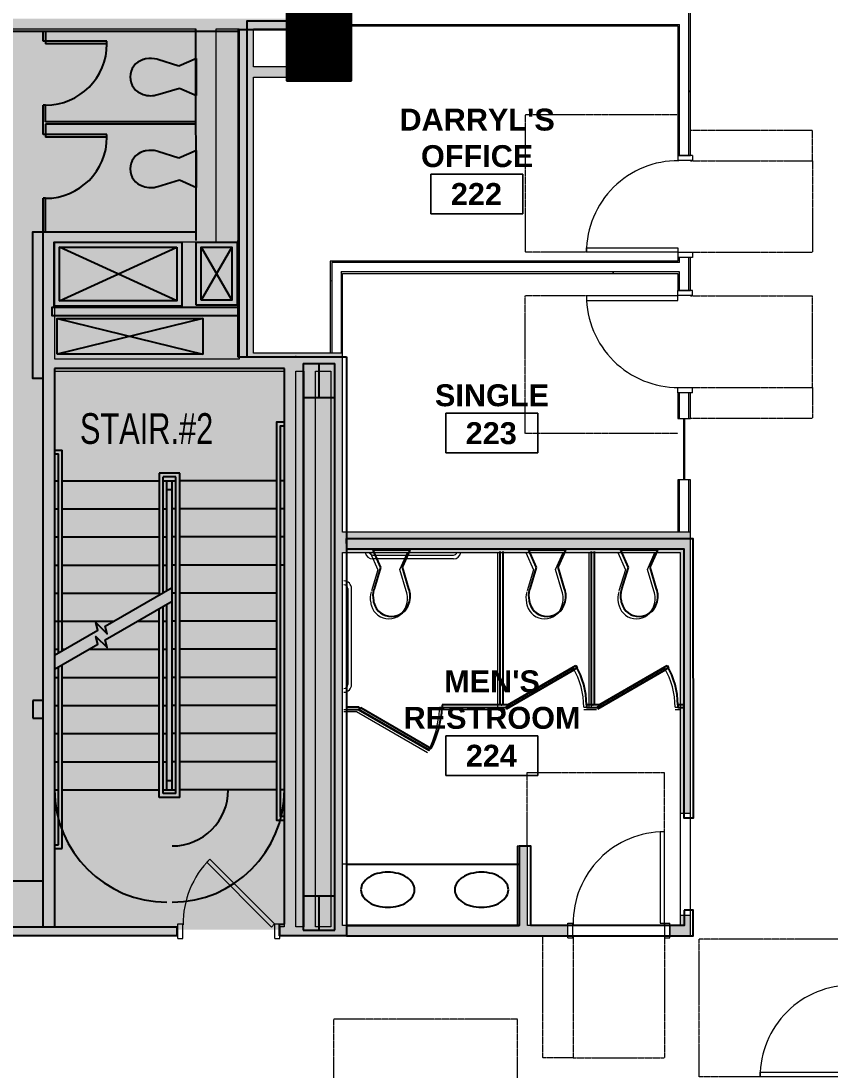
# Model space of a CAD drawing. Header units: inches. Extents: x 25329 to 28023, y 11893 to 13703.
# Drawn here: x 27185.3 to 27502, y 12588.8 to 12999.2 of the extents above; entities that cross this region are included whole.
import ezdxf
from ezdxf.enums import TextEntityAlignment as Align

# ---------------------------------------------------------------- set-up
doc = ezdxf.new("R2010")
doc.units = ezdxf.units.IN
doc.header["$MEASUREMENT"] = 0
doc.linetypes.add('Dash', pattern=[0.25, 0.125, -0.125])
for name, color, linetype, lineweight in [('A-AREA-IDEN', 2, 'Continuous', 9), ('A-DETL', 90, 'Continuous', 13), ('A-DETL-GENF', 92, 'Continuous', 9), ('A-DOOR', 31, 'Continuous', 13), ('A-DOOR-FRAM', 31, 'Continuous', 20), ('A-GENM', 13, 'Continuous', 13), ('A-GLAZ', 151, 'Continuous', 13), ('A-WALL', 113, 'Continuous', 13), ('A-WALL-PATT', 111, 'Continuous', 13), ('I-WALL', 2, 'Continuous', 13), ('Plaza America_Tower 1_2nd Floor -REVIT_dwg', 8, 'Continuous', 9)]:
    doc.layers.add(name, color=color, linetype=linetype, lineweight=lineweight)
for name, color, linetype in [('L1$0$A-Plmb', 3, 'Continuous'), ('L1$0$Plaza America BA02$0$17', 2, 'Continuous'), ('L1$0$Plaza America BA02$0$51', 7, 'Continuous'), ('L1$0$Plaza America BA02$0$9', 252, 'Continuous'), ('L1$0$SCOPE', 7, 'Continuous')]:
    doc.layers.add(name, color=color, linetype=linetype)
doc.styles.add('L1$0$Plaza America BA02$0$STANDARD', font='txt')
doc.styles.add('Swis721 Lt BT_B', font='', dxfattribs={"height": 8.583975})
doc.styles.get('Swis721 Lt BT_B').set_extended_font_data('Swis721 Lt BT', bold=True)
pattern_1 = [(0, (0, 0), (30.72, 7.68), [1.267, -21.773, 1.267, -21.773, -122.88]), (0, (0, 0), (30.72, 7.68), [-46.08, 1.267, -44.813, 1.267, -21.773, -53.76]), (0, (0, 0), (30.72, 7.68), [-115.2, 1.267, -14.093, 1.267, -37.133]), (120, (11.52, 3.84), (-22.0110751, 22.7643004), [1.267, -21.773, 1.267, -21.773, -122.88]), (120, (11.52, 3.84), (-22.0110751, 22.7643004), [-46.08, 1.267, -44.813, 1.267, -21.773, -53.76]), (120, (11.52, 3.84), (-22.0110751, 22.7643004), [-115.2, 1.267, -14.093, 1.267, -37.133]), (240, (15.36, 19.2), (-8.7089249, -30.4443004), [1.267, -21.773, 1.267, -21.773, -122.88]), (240, (15.36, 19.2), (-8.7089249, -30.4443004), [-46.08, 1.267, -44.813, 1.267, -21.773, -53.76]), (240, (15.36, 19.2), (-8.7089249, -30.4443004), [-115.2, 1.267, -14.093, 1.267, -37.133])]

# ---------------------------------------------------------------- blocks, each defined once
blk = doc.blocks.new('L1$0$Plaza America BA02$0$TOILET')
at = {"color": 0, "linetype": 'ByBlock'}
for p, q in [((-82, 180.3), (-51.9, 79.7)), ((51.1, 81.6), (82, 180.3)), ((-51.9, 79.7), (-87.4, 0)), ((87.4, 0), (51.1, 81.6)), ((-87.4, 0), (87.4, 0))]:
    blk.add_line(p, q, dxfattribs=at)
for centre, radius, start, end in [((0, 226.2), 85, 89.9996, 163.8468), ((0, 226.2), 85, 16.1534, 90.0008), ((13.8, 214.7), 101.7, 159.7734, 199.7541), ((24.3, 228.7), 61.2, 6.4687, 20.2311), ((-19.6, 213.6), 106.9, 344.3425, 11.8925), ((37.7, 197.1), 47.3, 339.2232, 344.8192)]:
    blk.add_arc(centre, radius, start, end, dxfattribs=at)
blk = doc.blocks.new('L1$0$Plaza America BA02$0$W12X14')
at = {"color": 0, "linetype": 'ByBlock'}
for p, q in [((-74.25, 80.249625), (74.25, 80.249625)), ((0, 80.249625), (0, -80.249625)), ((-74.25, -80.249625), (74.25, -80.249625))]:
    blk.add_line(p, q, dxfattribs=at)
blk = doc.blocks.new('L1')
at = {"layer": 'L1$0$SCOPE', "linetype": 'Continuous'}
h = blk.add_hatch(dxfattribs=at)
h.set_pattern_fill('ANSI31', color=256, scale=5, style=0)
h.set_pattern_definition([(45, (11890.4797, 4829.3084), (-0.441941738, 0.441941738), [])])
h.paths.add_polyline_path([(27289.35, 13004.08), (27314.47, 13004.08), (27314.47, 12975.77), (27289.35, 12975.77)])
at = {"layer": 'L1$0$A-Plmb'}
for p, q in [((27193.92, 12991.26), (27193.92, 12995.26)), ((27194.92, 12995.26), (27194.92, 12990.26)), ((27218.91, 12991.26), (27193.92, 12991.26)), ((27218.91, 12990.26), (27194.92, 12990.26)), ((27218.91, 12990.26), (27218.91, 12991.26)), ((27193.92, 12954.79), (27193.92, 12966.28)), ((27194.92, 12966.28), (27193.92, 12966.28)), ((27194.92, 12959.79), (27194.92, 12966.28)), ((27253.91, 12959.79), (27194.92, 12959.79)), ((27194.92, 12958.79), (27194.92, 12953.79)), ((27253.91, 12958.79), (27194.92, 12958.79)), ((27218.91, 12954.79), (27193.92, 12954.79)), ((27218.91, 12953.79), (27194.92, 12953.79)), ((27218.91, 12953.79), (27218.91, 12954.79)), ((27194.92, 12929.81), (27193.92, 12929.81)), ((27193.92, 12916.76), (27193.92, 12929.81)), ((27194.92, 12916.76), (27194.92, 12929.81)), ((27093.42, 12662.84), (27193.92, 12662.84))]:
    blk.add_line(p, q, dxfattribs=at)
for centre in [(27194.92, 12990.26), (27194.92, 12953.79)]:
    blk.add_ellipse(centre, major_axis=(24, 0), ratio=0.99924, start_param=4.712389, end_param=6.283185, dxfattribs=at)
at = {"layer": 'L1$0$Plaza America BA02$0$17'}
for p, q in [((27246.29, 12889.67), (27200.3, 12910.65)), ((27200.3, 12889.67), (27246.29, 12910.65)), ((27255.86, 12910.65), (27267.86, 12889.94)), ((27267.86, 12910.65), (27255.86, 12889.94)), ((27256.41, 12882.79), (27199.42, 12868.8)), ((27199.42, 12882.79), (27256.41, 12868.8)), ((27198.42, 12831.33), (27201.42, 12831.33)), ((27198.42, 12829.83), (27199.92, 12829.83)), ((27199.92, 12751.95), (27199.92, 12829.83)), ((27201.42, 12752.82), (27201.42, 12831.33)), ((27239.41, 12822.34), (27239.41, 12774.74)), ((27247.41, 12822.34), (27239.41, 12822.34)), ((27245.91, 12820.84), (27240.91, 12820.84)), ((27240.91, 12775.6), (27240.91, 12820.84)), ((27245.91, 12696.94), (27245.91, 12820.84)), ((27247.41, 12695.44), (27247.41, 12822.34)), ((27198.42, 12819.34), (27199.92, 12819.34)), ((27201.42, 12819.34), (27239.41, 12819.34)), ((27240.91, 12819.34), (27245.91, 12819.34)), ((27242.41, 12776.47), (27242.41, 12819.34)), ((27244.41, 12815.84), (27242.41, 12815.84)), ((27285.41, 12819.34), (27247.41, 12819.34)), ((27288.41, 12819.34), (27286.91, 12819.34)), ((27198.42, 12808.35), (27199.92, 12808.35)), ((27201.42, 12808.35), (27239.41, 12808.35)), ((27240.91, 12808.35), (27242.41, 12808.35)), ((27245.91, 12808.35), (27244.41, 12808.35)), ((27285.41, 12808.35), (27247.41, 12808.35)), ((27288.41, 12808.35), (27286.91, 12808.35)), ((27198.42, 12797.36), (27199.92, 12797.36)), ((27201.42, 12797.36), (27239.41, 12797.36)), ((27240.91, 12797.36), (27242.41, 12797.36)), ((27245.91, 12797.36), (27244.41, 12797.36)), ((27285.41, 12797.36), (27247.41, 12797.36)), ((27288.41, 12797.36), (27286.91, 12797.36)), ((27198.42, 12786.37), (27199.92, 12786.37)), ((27201.42, 12786.37), (27239.41, 12786.37)), ((27240.91, 12786.37), (27242.41, 12786.37)), ((27245.91, 12786.37), (27244.41, 12786.37)), ((27285.41, 12786.37), (27247.41, 12786.37)), ((27288.41, 12786.37), (27286.91, 12786.37)), ((27198.42, 12775.37), (27199.92, 12775.37)), ((27201.42, 12775.37), (27239.41, 12775.37)), ((27245.91, 12775.37), (27244.41, 12775.37)), ((27285.41, 12775.37), (27247.41, 12775.37)), ((27239.41, 12695.44), (27239.41, 12769.31)), ((27240.91, 12696.94), (27240.91, 12770.18)), ((27198.42, 12764.38), (27221.46, 12764.38)), ((27230.87, 12764.38), (27239.41, 12764.38)), ((27240.91, 12764.38), (27242.41, 12764.38)), ((27245.91, 12764.38), (27244.41, 12764.38)), ((27198.42, 12753.39), (27199.92, 12753.39)), ((27201.42, 12753.39), (27202.41, 12753.39)), ((27211.82, 12753.39), (27239.41, 12753.39)), ((27240.91, 12753.39), (27242.41, 12753.39)), ((27245.91, 12753.39), (27244.41, 12753.39)), ((27199.92, 12676.95), (27199.92, 12746.52)), ((27201.42, 12675.45), (27201.42, 12747.39)), ((27198.42, 12742.4), (27199.92, 12742.4)), ((27201.42, 12742.4), (27239.41, 12742.4)), ((27240.91, 12742.4), (27242.41, 12742.4)), ((27245.91, 12742.4), (27244.41, 12742.4)), ((27285.41, 12742.4), (27247.41, 12742.4)), ((27198.42, 12731.41), (27199.92, 12731.41)), ((27201.42, 12731.41), (27239.41, 12731.41)), ((27240.91, 12731.41), (27242.41, 12731.41)), ((27245.91, 12731.41), (27244.41, 12731.41)), ((27285.41, 12731.41), (27247.41, 12731.41)), ((27198.42, 12720.42), (27199.92, 12720.42)), ((27201.42, 12720.42), (27239.41, 12720.42)), ((27240.91, 12720.42), (27242.41, 12720.42)), ((27245.91, 12720.42), (27244.41, 12720.42)), ((27285.41, 12720.42), (27247.41, 12720.42)), ((27198.42, 12709.43), (27199.92, 12709.43)), ((27201.42, 12709.43), (27239.41, 12709.43)), ((27240.91, 12709.43), (27242.41, 12709.43)), ((27245.91, 12709.43), (27244.41, 12709.43)), ((27285.41, 12709.43), (27247.41, 12709.43)), ((27244.41, 12701.93), (27242.41, 12701.93)), ((27198.42, 12698.44), (27199.92, 12698.44)), ((27201.42, 12698.44), (27239.41, 12698.44)), ((27240.91, 12698.44), (27245.91, 12698.44)), ((27245.91, 12696.94), (27240.91, 12696.94)), ((27285.41, 12698.44), (27247.41, 12698.44)), ((27288.41, 12698.44), (27286.91, 12698.44)), ((27247.41, 12695.44), (27239.41, 12695.44)), ((27198.42, 12676.95), (27199.92, 12676.95)), ((27198.42, 12675.45), (27201.42, 12675.45))]:
    blk.add_line(p, q, dxfattribs=at)
for points in [[(27248.29, 12912.65), (27248.29, 12887.67), (27198.3, 12887.67), (27198.3, 12912.65)], [(27246.29, 12910.65), (27246.29, 12889.67), (27200.3, 12889.67), (27200.3, 12910.65)], [(27253.86, 12887.95), (27253.86, 12912.65), (27269.86, 12912.65), (27269.86, 12887.95)], [(27255.86, 12889.94), (27255.86, 12910.65), (27267.86, 12910.65), (27267.86, 12889.94)], [(27199.42, 12868.8), (27199.42, 12882.79), (27256.41, 12882.79), (27256.41, 12868.8)]]:
    blk.add_lwpolyline(points, close=True, dxfattribs=at)
for points in [[(27288.41, 12686.45), (27285.41, 12686.45), (27285.41, 12842.32), (27288.41, 12842.32)], [(27288.41, 12687.94), (27286.91, 12687.94), (27286.91, 12840.82), (27288.41, 12840.82)], [(27244.41, 12698.44), (27244.41, 12819.34)], [(27198.42, 12751.09), (27215.41, 12760.89), (27214.61, 12763.89), (27219, 12759.5), (27218.2, 12762.5), (27244.41, 12777.62)], [(27198.42, 12745.66), (27215.41, 12755.46), (27214.61, 12758.46), (27219, 12754.07), (27218.2, 12757.07), (27244.41, 12772.19)], [(27242.41, 12698.44), (27242.41, 12771.04)], [(27285.41, 12764.38), (27247.41, 12764.38)], [(27285.41, 12753.39), (27247.41, 12753.39)]]:
    blk.add_lwpolyline(points, dxfattribs=at)
for centre, major_axis, start_param, end_param in [((27242.41, 12698.44), (44, 0), 3.141593, 4.712389), ((27244.41, 12698.44), (44, 0), 4.712389, 6.283185), ((27244.41, 12698.44), (22, 0), 4.712389, 6.283185)]:
    blk.add_ellipse(centre, major_axis=major_axis, ratio=0.99924, start_param=start_param, end_param=end_param, dxfattribs=at)
at = {"layer": 'L1$0$Plaza America BA02$0$9'}
blk.add_point((27292.91, 12867.8), dxfattribs=at)
at = {"layer": 'L1$0$SCOPE', "linetype": 'Continuous'}
for p, q in [((27310.97, 12978.23), (27310.97, 13000.58)), ((27314.47, 12975.75), (27314.47, 13004.08)), ((27253.86, 12913.26), (27253.72, 12995.71)), ((27295.72, 12996.09), (27308.1, 12996.09)), ((27301.91, 12996.09), (27301.91, 12982.72)), ((27295.72, 12982.72), (27308.1, 12982.72)), ((27292.85, 12978.23), (27310.97, 12978.23)), ((27289.35, 12975.75), (27314.47, 12975.75)), ((27308.1, 12643.54), (27308.1, 12865.24)), ((27312.72, 12867.8), (27312.72, 12641.36)), ((27372.85, 12731.63), (27372.85, 12791.63)), ((27373.85, 12791.63), (27373.85, 12731.63)), ((27408.6, 12731.63), (27408.6, 12791.63)), ((27409.6, 12791.63), (27409.6, 12731.63)), ((27375.85, 12731.63), (27402.48, 12747)), ((27402.98, 12746.14), (27376.35, 12730.76)), ((27402.48, 12747), (27402.98, 12746.14)), ((27411.6, 12731.63), (27438.23, 12747)), ((27438.73, 12746.14), (27412.1, 12730.76)), ((27438.23, 12747), (27438.73, 12746.14)), ((27317.63, 12729.76), (27312.63, 12729.76)), ((27317.63, 12730.76), (27312.72, 12730.76)), ((27317.63, 12730.76), (27317.63, 12729.76)), ((27318.13, 12730.63), (27317.63, 12729.76)), ((27345.35, 12713.76), (27317.63, 12729.76)), ((27318.13, 12730.63), (27345.85, 12714.63)), ((27375.85, 12731.63), (27350.13, 12731.63)), ((27350.13, 12731.63), (27350.13, 12730.63)), ((27350.13, 12730.63), (27375.85, 12730.63)), ((27375.85, 12731.63), (27375.85, 12730.63)), ((27376.35, 12730.76), (27375.85, 12731.63)), ((27411.6, 12731.63), (27406.6, 12731.63)), ((27406.6, 12731.63), (27406.6, 12730.63)), ((27406.6, 12730.63), (27411.6, 12730.63)), ((27411.6, 12730.63), (27411.6, 12731.63)), ((27412.1, 12730.76), (27411.6, 12731.63)), ((27444.86, 12731.63), (27442.35, 12731.63)), ((27442.35, 12731.63), (27442.35, 12730.63)), ((27442.35, 12730.63), (27444.86, 12730.63)), ((27312.72, 12669.38), (27380.25, 12669.38)), ((27093.42, 12644.85), (27246.41, 12644.85)), ((27312.72, 12645.38), (27380.25, 12645.38))]:
    blk.add_line(p, q, dxfattribs=at)
at = {"layer": 'L1$0$SCOPE'}
for p, q in [((26900.43, 12995.26), (27270.29, 12995.26)), ((27193.92, 12644.85), (27193.92, 12916.76)), ((27253.91, 12916.76), (27253.91, 12916.76)), ((27270.29, 12867.8), (27270.29, 12913.26)), ((27273.79, 12867.8), (27312.72, 12867.8)), ((27295.72, 12865.24), (27308.1, 12865.24)), ((27295.72, 12865.24), (27295.72, 12643.54)), ((27295.72, 12865.24), (27295.72, 12865.24)), ((27288.41, 12863.3), (27198.42, 12863.3)), ((27198.42, 12863.3), (27198.42, 12644.85)), ((27288.41, 12645.85), (27288.41, 12863.3)), ((27193.92, 12733.41), (27189.92, 12733.41)), ((27189.92, 12733.41), (27189.92, 12726.41)), ((27189.92, 12726.41), (27189.92, 12726.41)), ((27189.92, 12726.41), (27193.92, 12726.41)), ((27193.92, 12644.85), (27193.92, 12644.85)), ((27246.41, 12641.36), (27246.41, 12644.85)), ((27286.41, 12641.36), (27286.41, 12645.85)), ((27286.41, 12645.85), (27288.41, 12645.85)), ((27295.72, 12643.54), (27308.1, 12643.54)), ((27246.41, 12641.36), (27051.92, 12641.36)), ((27312.72, 12641.36), (27286.41, 12641.36))]:
    blk.add_line(p, q, dxfattribs=at)
at = {"layer": 'L1$0$SCOPE', "linetype": 'Continuous'}
for points in [[(27289.35, 13004.08), (27314.47, 13004.08), (27314.47, 12975.77), (27289.35, 12975.77)], [(27312.72, 12796.75), (27448.24, 12796.75), (27448.37, 12687.36), (27444.87, 12687.36), (27444.85, 12792.63), (27312.85, 12792.63)]]:
    blk.add_lwpolyline(points, close=True, dxfattribs=at)
for points in [[(27273.79, 12995.76), (27273.79, 12999.26), (27289.35, 12999.26), (27289.35, 12995.76)], [(27289.35, 12995.76), (27270.29, 12995.76), (27270.29, 12867.8), (27273.8, 12867.8), (27273.8, 12995.76)], [(27270.29, 12883.79), (27197.42, 12883.79), (27197.42, 12887.28), (27270.29, 12887.28)], [(27444.87, 12651.36), (27444.87, 12645.38), (27384.88, 12645.38), (27384.88, 12676.38), (27380.25, 12676.38), (27380.25, 12645.38), (27312.72, 12645.38), (27312.72, 12641.36), (27448.42, 12641.36), (27448.42, 12651.36), (27444.87, 12651.36)]]:
    blk.add_lwpolyline(points, dxfattribs=at)
at = {"layer": 'L1$0$SCOPE'}
blk.add_lwpolyline([(27193.92, 12859.37), (27189.92, 12859.37), (27189.92, 12916.76), (27253.91, 12916.76)], dxfattribs=at)
at = {"layer": 'L1$0$SCOPE', "linetype": 'Continuous'}
for centre, radius, start, end in [((27375.85, 12731.63), 30.75, 0, 30), ((27411.6, 12731.63), 30.75, 0, 30), ((27308.55, 12733.2), 41.66, 333.5327, 356.4677)]:
    blk.add_arc(centre, radius, start, end, dxfattribs=at)
for centre, major_axis, start_param, end_param in [((27325.77, 12657.55), (0, 7.94), 0.580003, 1.007022), ((27327.62, 12654.72), (0, 11.32), 0.264999, 0.580003), ((27328.83, 12650.24), (0, 15.96), 0, 0.264999), ((27328.83, 12650.24), (0, 15.96), 6.018186, 6.283185), ((27330.05, 12654.72), (0, 11.32), 5.703182, 6.018186), ((27331.9, 12657.55), (0, 7.94), 5.276164, 5.703182), ((27362.5, 12657.55), (0, 7.94), 0.580003, 1.007022), ((27364.35, 12654.72), (0, 11.32), 0.264999, 0.580003), ((27365.57, 12650.24), (0, 15.96), 0, 0.264999), ((27365.57, 12650.24), (0, 15.96), 6.018186, 6.283185), ((27366.78, 12654.72), (0, 11.32), 5.703182, 6.018186), ((27368.63, 12657.55), (0, 7.94), 5.276164, 5.703182), ((27322.95, 12659.33), (0, 4.61), 1.007022, 1.570796), ((27334.71, 12659.33), (0, 4.61), 4.712389, 5.276164), ((27359.68, 12659.33), (0, 4.61), 1.007022, 1.570796), ((27371.45, 12659.33), (0, 4.61), 4.712389, 5.276164), ((27322.95, 12659.33), (0, 4.61), 1.570796, 2.134571), ((27325.77, 12661.11), (0, 7.94), 2.134571, 2.56159), ((27331.9, 12661.11), (0, 7.94), 3.721596, 4.148614), ((27334.71, 12659.33), (0, 4.61), 4.148614, 4.712389), ((27359.68, 12659.33), (0, 4.61), 1.570796, 2.134571), ((27362.5, 12661.11), (0, 7.94), 2.134571, 2.56159), ((27368.63, 12661.11), (0, 7.94), 3.721596, 4.148614), ((27371.45, 12659.33), (0, 4.61), 4.148614, 4.712389), ((27327.62, 12663.94), (0, 11.32), 2.56159, 2.876594), ((27328.83, 12668.42), (0, 15.96), 2.876594, 3.141593), ((27328.83, 12668.42), (0, 15.96), 3.141593, 3.406592), ((27330.05, 12663.94), (0, 11.32), 3.406592, 3.721596), ((27364.35, 12663.94), (0, 11.32), 2.56159, 2.876594), ((27365.57, 12668.42), (0, 15.96), 2.876594, 3.141593), ((27365.57, 12668.42), (0, 15.96), 3.141593, 3.406592), ((27366.78, 12663.94), (0, 11.32), 3.406592, 3.721596)]:
    blk.add_ellipse(centre, major_axis=major_axis, ratio=0.99924, start_param=start_param, end_param=end_param, dxfattribs=at)
for p in [(27373.35, 12731.63), (27409.1, 12731.63)]:
    blk.add_point(p, dxfattribs=at)
at = {"layer": 'L1$0$A-Plmb', "xscale": 0.08326667999972415, "yscale": 0.08332999666708929, "rotation": 90}
for p in [(27253.91, 12977.27), (27253.91, 12941.3)]:
    blk.add_blockref('L1$0$Plaza America BA02$0$TOILET', p, dxfattribs=at)
at = {"layer": 'L1$0$SCOPE', "linetype": 'Continuous', "xscale": 0.08332999666890828, "yscale": 0.08326667999972415}
blk.add_blockref('L1$0$Plaza America BA02$0$W12X14', (27301.91, 12858.56), dxfattribs=at)
at = {"layer": 'L1$0$SCOPE', "linetype": 'Continuous', "xscale": 0.08326667999790516, "yscale": 0.08332999666890828, "rotation": 180}
for p in [(27330.3, 12792.13), (27391.25, 12792.13), (27427.23, 12792.13)]:
    blk.add_blockref('L1$0$Plaza America BA02$0$TOILET', p, dxfattribs=at)
at = {"layer": 'L1$0$SCOPE', "xscale": 0.08332999666890828, "yscale": 0.08326667999972415}
blk.add_blockref('L1$0$Plaza America BA02$0$W12X14', (27301.91, 12650.22), dxfattribs=at)
at = {"layer": 'L1$0$Plaza America BA02$0$51', "style": 'L1$0$Plaza America BA02$0$STANDARD', "width": 0.75}
blk.add_text('STAIR.#2', height=12, dxfattribs=at).set_placement((27208.34, 12845.76), align=Align.TOP_LEFT)
blk = doc.blocks.new('Single Flush - OTJ_SOLIDFLUSH_ALUM-4757488-FIRST FLOOR CONSTRUCTION')
at = {"layer": 'A-DOOR', "color": 8, "lineweight": 20}
for p, q in [((-7.42, 28.2), (-8.65, 26.96)), ((-8.65, 26.96), (16.67, 1.64)), ((17.91, 2.87), (-7.42, 28.2)), ((16.67, 1.64), (17.91, 2.87))]:
    blk.add_line(p, q, dxfattribs=at)
at = {"layer": 'A-DOOR', "lineweight": 9}
blk.add_arc((17.91, 2.87), 35.81, 135, 180.5, dxfattribs=at)
at = {"layer": 'A-DOOR-FRAM', "color": 8}
for p, q in [((-20, -2.88), (-20, 2.87)), ((-20, 2.87), (-18, 2.87)), ((-18, -2.88), (-18, 2.87)), ((18, -2.88), (18, 2.87)), ((18, 2.87), (20, 2.87)), ((20, -2.88), (20, 2.87)), ((-20, -2.88), (-18, -2.88)), ((18, -2.88), (20, -2.88))]:
    blk.add_line(p, q, dxfattribs=at)
blk = doc.blocks.new('Double Flush - Int-F-WDMF-72_ x 84_-4907585-FIRST FLOOR CONSTRUCTION')
at = {"layer": 'A-DOOR', "lineweight": 20}
for p, q in [((-34.16, -2.94), (-35.91, -2.94)), ((-35.91, -2.94), (-35.91, -38.75)), ((-34.16, -38.75), (-34.16, -2.94)), ((34.16, -2.94), (35.91, -2.94)), ((34.16, -38.75), (34.16, -2.94)), ((35.91, -2.94), (35.91, -38.75)), ((-35.91, -38.75), (-34.16, -38.75)), ((35.91, -38.75), (34.16, -38.75))]:
    blk.add_line(p, q, dxfattribs=at)
at = {"layer": 'A-DOOR', "lineweight": 9}
for centre, start, end in [((-35.91, -2.94), 270, 0.5), ((35.91, -2.94), 179.5, 270)]:
    blk.add_arc(centre, 35.81, start, end, dxfattribs=at)
at = {"layer": 'A-DOOR-FRAM'}
for p, q in [((-38, 2.94), (-38, 2.44)), ((-38, 2.94), (-36, 2.94)), ((-38, 2.44), (-37.5, 2.44)), ((-37.5, 2.44), (-37.5, -2.44)), ((-36, 2.94), (-36, -2.94)), ((36, 2.94), (36, -2.94)), ((36, 2.94), (38, 2.94)), ((37.5, 2.44), (37.5, -2.44)), ((37.5, 2.44), (38, 2.44)), ((38, 2.94), (38, 2.44)), ((-38, -2.94), (-38, -2.44)), ((-38, -2.44), (-37.5, -2.44)), ((-38, -2.94), (-36, -2.94)), ((36, -2.94), (38, -2.94)), ((37.5, -2.44), (38, -2.44)), ((38, -2.94), (38, -2.44))]:
    blk.add_line(p, q, dxfattribs=at)
at = {"layer": 'A-GENM', "linetype": 'Dash', "lineweight": 9}
for p, q in [((0.09, 50.44), (-35.91, 50.44)), ((-35.91, 2.44), (-35.91, 50.44)), ((0.09, 50.44), (35.91, 50.44)), ((35.91, 2.44), (35.91, 50.44)), ((35.87, 2.44), (35.91, 2.44)), ((-35.91, -2.44), (-35.91, -62.44)), ((35.87, -2.44), (35.91, -2.44)), ((35.91, -2.44), (35.91, -62.44)), ((-35.91, -62.44), (35.91, -62.44))]:
    blk.add_line(p, q, dxfattribs=at)
blk = doc.blocks.new('Single Flush - OTJ_SOLIDFLUSH_ALUM-4900275-FIRST FLOOR CONSTRUCTION')
at = {"layer": 'A-DOOR', "lineweight": 20}
for p, q in [((16.16, -2.44), (17.91, -2.44)), ((16.16, -38.25), (16.16, -2.44)), ((17.91, -2.44), (17.91, -38.25)), ((17.91, -38.25), (16.16, -38.25))]:
    blk.add_line(p, q, dxfattribs=at)
at = {"layer": 'A-DOOR', "lineweight": 9}
blk.add_arc((17.91, -2.44), 35.81, 179.5, 270, dxfattribs=at)
at = {"layer": 'A-DOOR-FRAM'}
for p, q in [((-20, 3.31), (-20, -2.44)), ((-20, 3.31), (-18, 3.31)), ((-18, 3.31), (-18, -2.44)), ((18, 3.31), (18, -2.44)), ((18, 3.31), (20, 3.31)), ((20, 3.31), (20, -2.44)), ((-20, -2.44), (-18, -2.44)), ((18, -2.44), (20, -2.44))]:
    blk.add_line(p, q, dxfattribs=at)
at = {"layer": 'A-GENM', "linetype": 'Dash', "lineweight": 9}
for p, q in [((-17.91, 50.25), (-29.91, 50.25)), ((-29.91, 2.44), (-29.91, 50.25)), ((-17.91, 50.25), (17.91, 50.25)), ((-17.91, 2.44), (-17.91, 50.25)), ((17.91, 2.44), (17.91, 50.25)), ((17.87, 2.44), (17.91, 2.44)), ((-35.91, -2.44), (-35.91, -62.25)), ((17.87, -2.44), (17.91, -2.44)), ((17.91, -2.44), (17.91, -62.25)), ((-35.91, -62.25), (17.91, -62.25))]:
    blk.add_line(p, q, dxfattribs=at)
blk = doc.blocks.new('Single Flush - OTJ_SOLIDFLUSH_ALUM-4900816-FIRST FLOOR CONSTRUCTION')
at = {"layer": 'A-DOOR', "lineweight": 20}
for p, q in [((16.16, 38.25), (16.16, 2.44)), ((17.91, 38.25), (16.16, 38.25)), ((17.91, 2.44), (17.91, 38.25)), ((16.16, 2.44), (17.91, 2.44))]:
    blk.add_line(p, q, dxfattribs=at)
at = {"layer": 'A-DOOR', "lineweight": 9}
blk.add_arc((17.91, 2.44), 35.81, 90, 180.5, dxfattribs=at)
at = {"layer": 'A-DOOR-FRAM'}
for p, q in [((-20, -3.31), (-20, 2.44)), ((-20, 2.44), (-18, 2.44)), ((-18, -3.31), (-18, 2.44)), ((18, -3.31), (18, 2.44)), ((18, 2.44), (20, 2.44)), ((20, -3.31), (20, 2.44)), ((-20, -3.31), (-18, -3.31)), ((18, -3.31), (20, -3.31))]:
    blk.add_line(p, q, dxfattribs=at)
at = {"layer": 'A-GENM', "linetype": 'Dash', "lineweight": 9}
for p, q in [((-35.91, 62.25), (17.91, 62.25)), ((-35.91, 2.44), (-35.91, 62.25)), ((17.91, 2.44), (17.91, 62.25)), ((17.87, 2.44), (17.91, 2.44)), ((-29.91, -2.44), (-29.91, -50.25)), ((-17.91, -2.44), (-17.91, -50.25)), ((17.87, -2.44), (17.91, -2.44)), ((17.91, -2.44), (17.91, -50.25)), ((-17.91, -50.25), (-29.91, -50.25)), ((-17.91, -50.25), (17.91, -50.25))]:
    blk.add_line(p, q, dxfattribs=at)
blk = doc.blocks.new('Frameless opening with glazing - 24_ x 96_-4900874-FIRST FLOOR CONSTRUCTION')
at = {"layer": 'A-GLAZ', "lineweight": 30}
blk.add_line((-13.5, 0.0625), (10.5, 0.0625), dxfattribs=at)
blk = doc.blocks.new('Single Flush - OTJ_SOLIDFLUSH_ALUM-5252930-FIRST FLOOR CONSTRUCTION')
at = {"layer": 'A-DOOR', "lineweight": 20}
for p, q in [((16.16, 38.69), (16.16, 2.87)), ((17.91, 38.69), (16.16, 38.69)), ((17.91, 2.87), (17.91, 38.69)), ((16.16, 2.87), (17.91, 2.87))]:
    blk.add_line(p, q, dxfattribs=at)
at = {"layer": 'A-DOOR', "lineweight": 9}
blk.add_arc((17.91, 2.87), 35.81, 90, 180.5, dxfattribs=at)
at = {"layer": 'A-DOOR-FRAM'}
for p, q in [((-20, -2.88), (-20, 2.87)), ((-20, 2.87), (-18, 2.87)), ((-18, -2.88), (-18, 2.87)), ((18, -2.88), (18, 2.87)), ((18, 2.87), (20, 2.87)), ((20, -2.88), (20, 2.87)), ((-20, -2.88), (-18, -2.88)), ((18, -2.88), (20, -2.88))]:
    blk.add_line(p, q, dxfattribs=at)
at = {"layer": 'A-GENM', "linetype": 'Dash', "lineweight": 9}
for p, q in [((-35.91, 61.81), (17.91, 61.81)), ((-35.91, 33.02), (-35.91, 61.81)), ((17.91, 2), (17.91, 61.81)), ((17.87, 2), (17.91, 2)), ((-29.91, -2), (-29.91, -49.81)), ((-17.91, -2), (-17.91, -49.81)), ((17.87, -2), (17.91, -2)), ((17.91, -2), (17.91, -49.81)), ((-17.91, -49.81), (-29.91, -49.81)), ((-17.91, -49.81), (17.91, -49.81))]:
    blk.add_line(p, q, dxfattribs=at)
blk = doc.blocks.new('Room Tag - Room Name and Number-3379422-FIRST FLOOR CONSTRUCTION')
at = {"layer": 'A-AREA-IDEN'}
for p, q in [((-0.1881, -0.1636), (-0.1881, -0.0018)), ((-0.1881, -0.0018), (0.1869, -0.0018)), ((0.1869, -0.0018), (-0.1881, -0.0018)), ((-0.1881, -0.0018), (-0.1881, -0.1636)), ((0.1869, -0.0018), (0.1869, -0.1636)), ((0.1869, -0.1636), (0.1869, -0.0018)), ((0.1869, -0.1636), (-0.1881, -0.1636)), ((-0.1881, -0.1636), (0.1869, -0.1636))]:
    blk.add_line(p, q, dxfattribs=at)

msp = doc.modelspace()

# ---------------------------------------------------------------- hatches: boundary and pattern name
at = {"layer": 'A-DETL-GENF'}
h = msp.add_hatch(color=9, dxfattribs=at)
h.paths.add_polyline_path([(26980.32, 12643.67), (27050.32, 12643.67), (27050.32, 12659.84), (27089.92, 12659.84), (27089.92, 12683.41), (27093.42, 12683.41), (27093.42, 12644.86), (27193.92, 12644.86), (27193.92, 12726.41), (27189.92, 12726.41), (27189.92, 12733.41), (27193.92, 12733.41), (27193.92, 12916.76), (27253.72, 12916.76), (27253.72, 12996.11), (27073.92, 12996.11), (27073.92, 12862.87), (27133.92, 12862.87), (27133.92, 12859.37), (27097.92, 12859.37), (27097.92, 12733.41), (27144.92, 12733.41), (27144.92, 12726.41), (27093.42, 12726.41), (27093.42, 12723.41), (27089.92, 12723.41), (27089.92, 12757.39), (27088.42, 12757.39), (27088.42, 12760.89), (27089.92, 12760.89), (27089.92, 12859.37), (27047.92, 12859.37), (27047.92, 12814.88), (27044.42, 12814.88), (27044.42, 12859.37), (26991.69, 12859.37), (26991.69, 12771.38), (27044.42, 12771.38), (27044.42, 12774.88), (27047.92, 12774.88), (27047.92, 12760.89), (27048.42, 12760.89), (27048.42, 12757.39), (26980.32, 12757.36), (26980.32, 12734.57), (26976.82, 12734.57), (26976.82, 12757.36), (26976.19, 12757.36), (26976.19, 12784.36), (26971.67, 12784.36), (26971.67, 12788.36), (26988.19, 12788.36), (26988.19, 12862.87), (27049.92, 12862.87), (27049.92, 12996.11), (26900.43, 12996.11), (26900.43, 12815.84), (26895.43, 12815.84), (26895.43, 12788.36), (26931.67, 12788.36), (26931.67, 12784.36), (26895.43, 12784.36), (26895.43, 12765.13), (26883.43, 12765.13), (26883.43, 12692.32), (26976.82, 12692.32), (26976.82, 12694.57), (26980.32, 12694.57), (26980.32, 12644.06)], flags=0)
h.paths.add_polyline_path([(27273.47, 12643.67), (27286.6, 12643.67), (27286.6, 12644.86), (27288.29, 12644.86), (27288.29, 12862.26), (27198.54, 12862.26), (27198.54, 12644.86), (27246.6, 12644.86), (27246.6, 12643.67), (27272.45, 12643.67)], flags=0)
h.paths.add_polyline_path([(27089.92, 12643.67), (27089.92, 12657.84), (27052.32, 12657.84), (27052.32, 12643.67), (27052.63, 12643.67)], flags=0)
h.paths.add_polyline_path([(27295.95, 12644.86), (27295.95, 12862.26), (27292.91, 12862.26), (27292.91, 12644.86)], flags=0)
h.paths.add_polyline_path([(27300.58, 12644.86), (27306.55, 12644.86), (27306.55, 12862.26), (27300.58, 12862.26), (27300.58, 12645.36)], flags=0)
h.paths.add_polyline_path([(26780.68, 12645.98), (26879.93, 12645.98), (26879.93, 12765.13), (26780.35, 12765.13), (26780.35, 12732.42), (26775.35, 12732.42), (26775.35, 12690.92), (26780.35, 12690.92), (26780.35, 12645.98), (26780.54, 12645.98)], flags=0)
h.paths.add_polyline_path([(26976.82, 12645.98), (26976.82, 12656.84), (26883.43, 12656.84), (26883.43, 12645.98), (26975.35, 12645.98)], flags=0)
h.paths.add_polyline_path([(26884.56, 12660.34), (26976.82, 12660.34), (26976.82, 12688.82), (26883.43, 12688.82), (26883.43, 12660.34)], flags=0)
h.paths.add_polyline_path([(27010.17, 12762.39), (27036.44, 12762.39), (27036.44, 12766.38), (26991.69, 12766.38), (26991.69, 12762.39)], flags=0)
h.paths.add_polyline_path([(26110.71, 12767.11), (26110.71, 12996.11), (26095.35, 12996.11), (26095.35, 12767.11), (26098.47, 12767.11)], flags=0)
h.paths.add_polyline_path([(26209.96, 12767.11), (26229.64, 12767.11), (26229.64, 12813.56), (26209.96, 12813.56)], flags=0)
h.paths.add_polyline_path([(26312.85, 12767.11), (26439.82, 12767.11), (26439.82, 12789.09), (26502.07, 12789.09), (26502.07, 12843.66), (26462.69, 12843.66), (26462.69, 12913.61), (26502.07, 12913.61), (26502.07, 12971.12), (26439.32, 12971.12), (26439.32, 12990.11), (26374.31, 12990.11), (26374.31, 12915.83), (26312.85, 12915.83), (26312.85, 12813.56)], flags=0)
h.paths.add_polyline_path([(26233.14, 12767.11), (26308.85, 12767.11), (26308.85, 12813.56), (26233.14, 12813.56), (26233.14, 12767.86)], flags=0)
h.paths.add_polyline_path([(26443.82, 12767.11), (26502.07, 12767.11), (26502.07, 12785.09), (26443.82, 12785.09)], flags=0)
h.paths.add_polyline_path([(26205.33, 12767.11), (26205.33, 12996.11), (26159.42, 12996.11), (26159.42, 12999.11), (26119.42, 12999.11), (26119.42, 12996.11), (26115.33, 12996.11), (26115.35, 12767.11), (26201.96, 12767.11)], flags=0)
h.paths.add_polyline_path([(26881.43, 12775.13), (26881.43, 12878.23), (26780.35, 12878.23), (26780.35, 12849.04), (26775.35, 12849.04), (26775.35, 12807.54), (26780.35, 12807.54), (26780.35, 12775.13), (26879.93, 12775.13)], flags=0)
h.paths.add_polyline_path([(26520.32, 12776.11), (26520.32, 12990.11), (26512.07, 12990.11), (26512.07, 12776.11)], flags=0)
h.paths.add_polyline_path([(26612.11, 12776.11), (26613.35, 12776.11), (26613.35, 12808.86), (26619.35, 12808.86), (26619.35, 12850.36), (26613.35, 12850.36), (26613.35, 12878.07), (26523.82, 12878.07), (26523.82, 12776.11), (26611.35, 12776.11)], flags=0)
h.paths.add_polyline_path([(26308.85, 12817.56), (26308.85, 12937.11), (26312.85, 12937.11), (26312.85, 12921.83), (26368.31, 12921.83), (26368.31, 12990.11), (26349.82, 12990.11), (26349.82, 12980.62), (26312.85, 12980.62), (26312.85, 12977.11), (26308.85, 12977.11), (26308.85, 12996.11), (26291.85, 12996.11), (26291.85, 12999.11), (26251.85, 12999.11), (26251.85, 12996.11), (26209.96, 12996.11), (26209.96, 12817.56), (26233.14, 12817.56)], flags=0)
h.paths.add_polyline_path([(26476.24, 12847.66), (26502.07, 12847.66), (26502.07, 12909.61), (26466.69, 12909.61), (26466.69, 12847.66), (26475.62, 12847.66)], flags=0)
h.paths.add_polyline_path([(27056.92, 12862.87), (27066.92, 12862.87), (27066.92, 12996.11), (27056.92, 12996.11), (27056.92, 12864.39)], flags=0)
h.paths.add_polyline_path([(27198.71, 12866.89), (27270.72, 12866.89), (27270.72, 12996.11), (27261.72, 12996.11), (27261.72, 12912.76), (27198.54, 12912.76), (27198.54, 12866.89)], flags=0)
h.paths.add_polyline_path([(26523.95, 12882.07), (26613.35, 12882.07), (26613.35, 12911.36), (26619.35, 12911.36), (26619.35, 12952.86), (26613.35, 12952.86), (26613.35, 12984.11), (26615.35, 12984.11), (26615.35, 12990.11), (26523.82, 12990.11), (26523.82, 12882.07)], flags=0)
h.paths.add_polyline_path([(26781.82, 12882.23), (26881.43, 12882.23), (26881.43, 12986.11), (26780.35, 12986.11), (26780.35, 12957.77), (26775.35, 12957.77), (26775.35, 12916.27), (26780.35, 12916.27), (26780.35, 12882.23)], flags=0)
h.paths.add_polyline_path([(26466.69, 12975.12), (26502.07, 12975.12), (26502.07, 12990.11), (26443.32, 12990.11), (26443.32, 12975.12), (26462.69, 12975.12)], flags=0)
h.paths.add_polyline_path([(26318.55, 12985.62), (26334.32, 12985.62), (26334.32, 12988.61), (26312.85, 12988.61), (26312.85, 12985.62)], flags=0)
h.paths.add_polyline_path([(26316.61, 12993.61), (26334.32, 12993.61), (26334.32, 12999.11), (26312.85, 12999.11), (26312.85, 12993.61)], flags=0)
at = {"layer": 'A-WALL-PATT', "lineweight": 9}
h = msp.add_hatch(dxfattribs=at)
h.set_pattern_fill('FP2_2', color=256, style=0, pattern_type=2)
h.set_pattern_definition(pattern_1)
h.paths.add_polyline_path([(27443.07, 12799.26), (27443.07, 12819.74), (27442.44, 12819.74), (27442.44, 12799.26)], flags=0)
h.paths.add_polyline_path([(27442.44, 12843.74), (27443.07, 12843.74), (27443.07, 12853.74), (27442.44, 12853.74), (27442.44, 12844.79)], flags=0)
h.paths.add_polyline_path([(27443.07, 12893.74), (27443.07, 12901.01), (27442.44, 12901.01), (27442.44, 12893.74)], flags=0)
h.paths.add_polyline_path([(27443.07, 12904.64), (27443.07, 12906.62), (27442.44, 12906.62), (27442.44, 12904.64)], flags=0)
h.paths.add_polyline_path([(27443.07, 12946.62), (27443.07, 12997.86), (27442.44, 12997.86), (27442.44, 12946.62)], flags=0)
h.paths.add_polyline_path([(27443.07, 13001.49), (27443.07, 13069.61), (27442.44, 13069.61), (27442.44, 13001.49)], flags=0)
h.paths.add_polyline_path([(27443.07, 13093.61), (27443.07, 13103.61), (27442.44, 13103.61), (27442.44, 13093.61)], flags=0)
h.paths.add_polyline_path([(27442.44, 13143.61), (27443.07, 13143.61), (27443.07, 13148.23), (27442.44, 13148.23), (27442.44, 13147.61)], flags=0)
h.paths.add_polyline_path([(27442.44, 13151.86), (27443.07, 13151.86), (27443.07, 13156.48), (27442.44, 13156.48), (27442.44, 13152.48)], flags=0)
h = msp.add_hatch(dxfattribs=at)
h.set_pattern_fill('FP2_2', color=256, style=0, pattern_type=2)
h.set_pattern_definition(pattern_1)
h.paths.add_polyline_path([(27446.69, 12799.26), (27447.32, 12799.26), (27447.32, 12819.74), (27446.69, 12819.74)], flags=0)
h.paths.add_polyline_path([(27446.69, 12843.74), (27447.32, 12843.74), (27447.32, 12853.74), (27446.69, 12853.74), (27446.69, 12844.79)], flags=0)
h.paths.add_polyline_path([(27447.32, 12893.74), (27447.32, 12906.62), (27446.69, 12906.62), (27446.69, 12893.74)], flags=0)
h.paths.add_polyline_path([(27447.32, 12946.62), (27447.32, 13069.61), (27446.69, 13069.61), (27446.69, 12946.62)], flags=0)
h.paths.add_polyline_path([(27447.32, 13093.61), (27447.32, 13103.61), (27446.69, 13103.61), (27446.69, 13093.61)], flags=0)
h.paths.add_polyline_path([(27447.32, 13143.61), (27447.32, 13156.48), (27446.69, 13156.48), (27446.69, 13143.61)], flags=0)
for points in [[(27297.09, 12996.11), (27310.47, 12996.11), (27310.47, 13002.11), (27289.99, 13002.11), (27289.99, 12996.11), (27293.46, 12996.11)], [(27314.47, 12981.26), (27314.47, 13002.11), (27310.47, 13002.11), (27310.47, 12981.26)], [(27072.72, 12996.11), (27289.99, 12996.11), (27289.99, 13000.11), (27072.72, 13000.11)], [(27253.72, 12912.76), (27261.72, 12912.76), (27261.72, 12996.11), (27253.72, 12996.11), (27253.72, 12916.76)], [(27273.72, 12866.89), (27273.72, 12869.26), (27276.22, 12869.26), (27276.22, 12996.11), (27270.72, 12996.11), (27270.72, 12866.89), (27273.67, 12866.89)], [(27297.09, 12977.26), (27314.47, 12977.26), (27314.47, 12981.26), (27276.22, 12981.26), (27276.22, 12977.26), (27293.46, 12977.26)], [(27198.54, 12912.76), (27253.72, 12912.76), (27253.72, 12916.76), (27193.92, 12916.76), (27193.92, 12912.76)], [(27198.54, 12644.86), (27198.54, 12912.76), (27193.92, 12912.76), (27193.92, 12644.86)], [(27306.55, 12862.26), (27311.18, 12862.26), (27311.18, 12869.26), (27273.72, 12869.26), (27273.72, 12862.26), (27306.3, 12862.26)], [(27273.72, 12862.26), (27273.72, 12866.89), (27198.54, 12866.89), (27198.54, 12862.26), (27272.45, 12862.26)], [(27292.91, 12644.86), (27292.91, 12862.26), (27288.29, 12862.26), (27288.29, 12644.86)], [(27295.95, 12644.86), (27300.58, 12644.86), (27300.58, 12862.26), (27295.95, 12862.26), (27295.95, 12791.26)], [(27311.18, 12799.26), (27311.18, 12862.26), (27306.55, 12862.26), (27306.55, 12799.26)], [(27311.18, 12641.36), (27311.18, 12799.26), (27306.55, 12799.26), (27306.55, 12641.36)], [(27311.18, 12791.26), (27447.32, 12791.26), (27447.32, 12799.26), (27311.18, 12799.26)], [(27193.92, 12726.41), (27193.92, 12733.41), (27189.92, 12733.41), (27189.92, 12726.41)], [(27383.51, 12645.36), (27383.51, 12676.38), (27379.51, 12676.38), (27379.51, 12645.36)]]:
    msp.add_hatch(color=7, dxfattribs=at).paths.add_polyline_path(points, flags=0)
h = msp.add_hatch(dxfattribs=at)
h.set_pattern_fill('FP2_2', color=256, style=0, pattern_type=2)
h.set_pattern_definition(pattern_1)
h.paths.add_polyline_path([(27403.59, 12997.24), (27442.44, 12997.24), (27442.44, 12997.86), (27314.47, 12997.86), (27314.47, 12997.24)], flags=0)
h = msp.add_hatch(dxfattribs=at)
h.set_pattern_fill('FP2_2', color=256, style=0, pattern_type=2)
h.set_pattern_definition(pattern_1)
h.paths.add_polyline_path([(27306.93, 12904.64), (27442.44, 12904.64), (27442.44, 12905.26), (27306.3, 12905.26), (27306.3, 12904.64), (27306.55, 12904.64)], flags=0)
h = msp.add_hatch(dxfattribs=at)
h.set_pattern_fill('FP2_2', color=256, style=0, pattern_type=2)
h.set_pattern_definition(pattern_1)
h.paths.add_polyline_path([(27306.93, 12869.26), (27306.93, 12904.64), (27306.3, 12904.64), (27306.3, 12869.26), (27306.55, 12869.26)], flags=0)
h = msp.add_hatch(dxfattribs=at)
h.set_pattern_fill('FP2_2', color=256, style=0, pattern_type=2)
h.set_pattern_definition(pattern_1)
h.paths.add_polyline_path([(27310.55, 12900.39), (27442.44, 12900.39), (27442.44, 12901.01), (27310.55, 12901.01)], flags=0)
h = msp.add_hatch(dxfattribs=at)
h.set_pattern_fill('FP2_2', color=256, style=0, pattern_type=2)
h.set_pattern_definition(pattern_1)
h.paths.add_polyline_path([(27310.55, 12869.26), (27311.18, 12869.26), (27311.18, 12900.39), (27310.55, 12900.38)], flags=0)
h = msp.add_hatch(color=7, dxfattribs=at)
h.paths.add_polyline_path([(27447.32, 12641.36), (27447.32, 12649.26), (27443.32, 12649.26), (27443.32, 12641.36)], flags=0)
h.paths.add_polyline_path([(27443.32, 12689.26), (27447.32, 12689.26), (27447.32, 12791.26), (27443.32, 12791.26)], flags=0)
h = msp.add_hatch(color=7, dxfattribs=at)
h.paths.add_polyline_path([(27119.53, 12641.36), (27246.6, 12641.36), (27246.6, 12644.86), (27089.92, 12644.86), (27089.92, 12641.36)], flags=0)
h.paths.add_polyline_path([(27286.6, 12641.36), (27306.55, 12641.36), (27306.55, 12644.86), (27286.6, 12644.86), (27286.6, 12644.06)], flags=0)
h = msp.add_hatch(color=7, dxfattribs=at)
h.paths.add_polyline_path([(27311.18, 12641.36), (27399.32, 12641.36), (27399.32, 12645.36), (27311.18, 12645.36), (27311.18, 12644.06)], flags=0)
h.paths.add_polyline_path([(27439.32, 12641.36), (27443.32, 12641.36), (27443.32, 12645.36), (27439.32, 12645.36), (27439.32, 12644.06)], flags=0)

# ---------------------------------------------------------------- linework, layer by layer
at = {"layer": 'A-DETL', "lineweight": 9}
for p, q in [((27246.29, 12889.67), (27200.3, 12910.65)), ((27246.29, 12910.65), (27200.3, 12889.67)), ((27200.3, 12910.65), (27246.29, 12910.65)), ((27200.3, 12889.67), (27200.3, 12910.65)), ((27246.29, 12910.65), (27246.29, 12889.67)), ((27248.29, 12912.65), (27248.29, 12887.67)), ((27253.86, 12912.65), (27269.86, 12912.65)), ((27253.86, 12887.95), (27253.86, 12912.65)), ((27255.86, 12910.65), (27267.86, 12889.94)), ((27267.86, 12910.65), (27255.86, 12889.94)), ((27269.86, 12912.65), (27269.86, 12887.95)), ((27246.29, 12889.67), (27200.3, 12889.67)), ((27248.29, 12887.67), (27198.54, 12887.67)), ((27198.54, 12887.28), (27270.29, 12887.28)), ((27269.86, 12887.95), (27253.86, 12887.95)), ((27270.29, 12883.79), (27198.54, 12883.79)), ((27199.42, 12882.79), (27256.41, 12868.8)), ((27256.41, 12882.79), (27199.42, 12868.8)), ((27321.98, 12791.26), (27325, 12784.47)), ((27333.57, 12784.62), (27336.52, 12791.26)), ((27371.8, 12791.26), (27371.8, 12730.76)), ((27382.93, 12791.26), (27385.95, 12784.47)), ((27394.53, 12784.62), (27397.48, 12791.26)), ((27407.55, 12791.26), (27407.55, 12730.76)), ((27408.55, 12730.76), (27408.55, 12791.26)), ((27418.9, 12791.26), (27421.93, 12784.47)), ((27430.5, 12784.62), (27433.45, 12791.26)), ((27323.01, 12790.26), (27354.51, 12790.26)), ((27354.51, 12788.76), (27323.01, 12788.76)), ((27325, 12784.47), (27322.43, 12776.23)), ((27336.08, 12776.23), (27333.57, 12784.62)), ((27385.95, 12784.47), (27383.38, 12776.23)), ((27397.03, 12776.23), (27394.53, 12784.62)), ((27421.93, 12784.47), (27419.35, 12776.23)), ((27433, 12776.23), (27430.5, 12784.62)), ((27313.18, 12777.12), (27313.18, 12739.62)), ((27314.68, 12739.62), (27314.68, 12777.12)), ((27374.8, 12730.76), (27401.43, 12746.14)), ((27410.55, 12730.76), (27437.18, 12746.14)), ((27401.93, 12745.27), (27375.3, 12729.9)), ((27437.68, 12745.27), (27411.05, 12729.9)), ((27311.68, 12729.9), (27316.59, 12729.9)), ((27317.09, 12729.76), (27344.8, 12713.76)), ((27349.09, 12730.76), (27374.8, 12730.76)), ((27374.8, 12729.76), (27349.09, 12729.76)), ((27405.55, 12730.76), (27410.55, 12730.76)), ((27410.55, 12729.76), (27405.55, 12729.76)), ((27441.3, 12730.76), (27443.32, 12730.76)), ((27443.32, 12729.76), (27441.3, 12729.76)), ((27316.59, 12728.9), (27311.59, 12728.9)), ((27344.34, 12712.87), (27316.59, 12728.9)), ((27379.51, 12669.38), (27311.18, 12669.38)), ((27093.42, 12662.84), (27193.92, 12662.84))]:
    msp.add_line(p, q, dxfattribs=at)
for centre, radius, start, end in [((27323.01, 12791.76), 3, 189.7992, 270), ((27323.01, 12791.76), 1.5, 200, 270), ((27354.51, 12791.76), 3, 270, 350.2008), ((27354.51, 12791.76), 1.5, 270, 340), ((27311.68, 12777.12), 3, 0, 90), ((27311.68, 12777.12), 1.5, 0, 90), ((27374.8, 12730.76), 30.75, 0, 30), ((27410.55, 12730.76), 30.75, 0, 30), ((27311.68, 12739.62), 1.5, 270, 0), ((27311.68, 12739.62), 3, 270, 0), ((27307.51, 12732.33), 41.66, 333.5327, 356.4677)]:
    msp.add_arc(centre, radius, start, end, dxfattribs=at)
for centre, major_axis, start_param, end_param in [((27330.88, 12773.46), (0, 8.91), 1.297521, 1.778359), ((27328.1, 12773.37), (0, 8.48), 4.359369, 5.057168), ((27391.84, 12773.46), (0, 8.91), 1.297521, 1.778359), ((27389.06, 12773.37), (0, 8.48), 4.359369, 5.057168), ((27427.81, 12773.46), (0, 8.91), 1.297521, 1.778359), ((27425.03, 12773.37), (0, 8.48), 4.359369, 5.057168), ((27327.23, 12772.2), (0, 5.1), 1.683696, 1.923896), ((27388.18, 12772.2), (0, 5.1), 1.683696, 1.923896), ((27424.15, 12772.2), (0, 5.1), 1.683696, 1.923896), ((27329.25, 12772.41), (0, 7.09), 1.852726, 3.141606), ((27329.25, 12772.41), (0, 7.09), 3.141586, 4.430463), ((27390.21, 12772.41), (0, 7.09), 1.852726, 3.141606), ((27390.21, 12772.41), (0, 7.09), 3.141586, 4.430463), ((27426.18, 12772.41), (0, 7.09), 1.852726, 3.141606), ((27426.18, 12772.41), (0, 7.09), 3.141586, 4.430463)]:
    msp.add_ellipse(centre, major_axis=major_axis, ratio=0.99924, start_param=start_param, end_param=end_param, dxfattribs=at)
at = {"layer": 'A-WALL'}
for p, q in [((27446.69, 12946.62), (27446.69, 13069.61)), ((27314.47, 12997.86), (27443.07, 12997.86)), ((27443.07, 12946.62), (27443.07, 12997.86)), ((27443.07, 12904.64), (27443.07, 12906.62)), ((27446.69, 12893.74), (27446.69, 12906.62)), ((27443.07, 12904.64), (27306.93, 12904.64)), ((27306.93, 12904.64), (27306.93, 12869.26)), ((27443.07, 12901.01), (27310.55, 12901.01)), ((27310.55, 12901.01), (27310.55, 12869.26)), ((27443.07, 12893.74), (27443.07, 12901.01)), ((27443.07, 12843.74), (27443.07, 12853.74)), ((27446.69, 12843.74), (27446.69, 12853.74)), ((27443.07, 12799.26), (27443.07, 12819.74)), ((27446.69, 12799.26), (27446.69, 12819.74)), ((27443.32, 12689.26), (27443.32, 12649.26)), ((27447.32, 12649.26), (27447.32, 12689.26))]:
    msp.add_line(p, q, dxfattribs=at)
at = {"layer": 'A-WALL', "color": 8, "lineweight": 20}
for p, q in [((27314.47, 12977.26), (27314.47, 13002.11)), ((27073.92, 12996.11), (27253.72, 12996.11)), ((27253.72, 12996.11), (27253.72, 12916.76)), ((27261.72, 12912.76), (27261.72, 12996.11)), ((27261.72, 12996.11), (27270.72, 12996.11)), ((27276.22, 12996.11), (27289.99, 12996.11)), ((27289.99, 12996.11), (27310.47, 12996.11)), ((27310.47, 12996.11), (27310.47, 12981.26)), ((27310.47, 12981.26), (27276.22, 12981.26)), ((27276.22, 12977.26), (27314.47, 12977.26)), ((27193.92, 12916.76), (27193.92, 12733.41)), ((27253.72, 12916.76), (27193.92, 12916.76)), ((27198.54, 12866.89), (27198.54, 12912.76)), ((27198.54, 12912.76), (27261.72, 12912.76)), ((27311.18, 12869.26), (27276.22, 12869.26)), ((27311.18, 12799.26), (27311.18, 12869.26)), ((27270.72, 12866.89), (27198.54, 12866.89)), ((27198.54, 12644.86), (27198.54, 12862.26)), ((27198.54, 12862.26), (27288.29, 12862.26)), ((27288.29, 12862.26), (27288.29, 12644.86)), ((27292.91, 12644.86), (27292.91, 12862.26)), ((27292.91, 12862.26), (27295.95, 12862.26)), ((27295.95, 12862.26), (27295.95, 12644.86)), ((27300.58, 12644.86), (27300.58, 12862.26)), ((27300.58, 12862.26), (27306.55, 12862.26)), ((27306.55, 12862.26), (27306.55, 12644.86)), ((27447.32, 12799.26), (27311.18, 12799.26)), ((27447.32, 12689.26), (27447.32, 12799.26)), ((27311.18, 12645.36), (27311.18, 12791.26)), ((27311.18, 12791.26), (27443.32, 12791.26)), ((27443.32, 12791.26), (27443.32, 12689.26)), ((27193.92, 12733.41), (27189.92, 12733.41)), ((27189.92, 12733.41), (27189.92, 12726.41)), ((27189.92, 12726.41), (27193.92, 12726.41)), ((27193.92, 12726.41), (27193.92, 12644.86)), ((27379.51, 12676.38), (27379.51, 12645.36)), ((27383.51, 12676.38), (27379.51, 12676.38)), ((27383.51, 12645.36), (27383.51, 12676.38)), ((27443.32, 12649.26), (27443.32, 12645.36)), ((27447.32, 12641.36), (27447.32, 12649.26)), ((27379.51, 12645.36), (27311.18, 12645.36)), ((27399.32, 12645.36), (27383.51, 12645.36)), ((27399.32, 12641.36), (27399.32, 12645.36)), ((27443.32, 12645.36), (27439.32, 12645.36)), ((27439.32, 12645.36), (27439.32, 12641.36)), ((27306.55, 12641.36), (27399.32, 12641.36)), ((27439.32, 12641.36), (27447.32, 12641.36))]:
    msp.add_line(p, q, dxfattribs=at)
at = {"layer": 'A-WALL', "lineweight": 9}
for p, q in [((27443.32, 12689.26), (27447.32, 12689.26)), ((27447.32, 12649.26), (27443.32, 12649.26))]:
    msp.add_line(p, q, dxfattribs=at)
at = {"layer": 'I-WALL'}
for p, q in [((27447.32, 12946.62), (27447.32, 13069.61)), ((27314.47, 12997.24), (27442.44, 12997.24)), ((27442.44, 12997.24), (27442.44, 12946.62)), ((27442.44, 12946.62), (27447.32, 12946.62)), ((27442.44, 12906.62), (27442.44, 12905.26)), ((27447.32, 12906.62), (27442.44, 12906.62)), ((27447.32, 12893.74), (27447.32, 12906.62)), ((27442.44, 12905.26), (27306.3, 12905.26)), ((27306.3, 12905.26), (27306.3, 12869.26)), ((27311.18, 12900.39), (27442.44, 12900.39)), ((27311.18, 12869.26), (27311.18, 12900.39)), ((27442.44, 12900.39), (27442.44, 12893.74)), ((27442.44, 12893.74), (27447.32, 12893.74)), ((27442.44, 12853.74), (27442.44, 12843.74)), ((27447.32, 12853.74), (27442.44, 12853.74)), ((27447.32, 12843.74), (27447.32, 12853.74)), ((27442.44, 12843.74), (27447.32, 12843.74)), ((27442.44, 12819.74), (27442.44, 12799.26)), ((27447.32, 12819.74), (27442.44, 12819.74)), ((27447.32, 12799.26), (27447.32, 12819.74))]:
    msp.add_line(p, q, dxfattribs=at)
at = {"layer": 'I-WALL', "color": 8, "lineweight": 20}
for p, q in [((27270.72, 12996.11), (27270.72, 12866.89)), ((27276.22, 12981.26), (27276.22, 12996.11)), ((27276.22, 12869.26), (27276.22, 12977.26)), ((27193.92, 12644.86), (27093.42, 12644.86)), ((27246.6, 12644.86), (27198.54, 12644.86)), ((27246.6, 12641.36), (27246.6, 12644.86)), ((27288.29, 12644.86), (27286.6, 12644.86)), ((27286.6, 12644.86), (27286.6, 12641.36)), ((27295.95, 12644.86), (27292.91, 12644.86)), ((27306.55, 12644.86), (27300.58, 12644.86)), ((27050.32, 12641.36), (27246.6, 12641.36)), ((27286.6, 12641.36), (27306.55, 12641.36))]:
    msp.add_line(p, q, dxfattribs=at)

# ---------------------------------------------------------------- block references
at = {"layer": 'A-AREA-IDEN', "xscale": 95.99999999999994, "yscale": 95.99999999999994, "zscale": 95.99999999999994}
for p in [(27363.81, 12939.48), (27369.62, 12845.93), (27369.65, 12719.74)]:
    msp.add_blockref('Room Tag - Room Name and Number-3379422-FIRST FLOOR CONSTRUCTION', p, dxfattribs=at)
at = {"layer": 'A-DOOR'}
for name, p, rotation in [('Single Flush - OTJ_SOLIDFLUSH_ALUM-4900275-FIRST FLOOR CONSTRUCTION', (27444.88, 12926.62), 269.9999999999999), ('Single Flush - OTJ_SOLIDFLUSH_ALUM-4900816-FIRST FLOOR CONSTRUCTION', (27444.88, 12873.74), 89.99999999999993), ('Single Flush - OTJ_SOLIDFLUSH_ALUM-4900275-FIRST FLOOR CONSTRUCTION', (27512.81, 12604.09), 270), ('Double Flush - Int-F-WDMF-72_ x 84_-4907585-FIRST FLOOR CONSTRUCTION', (27343.66, 12546.23), 180)]:
    msp.add_blockref(name, p, dxfattribs=dict(at, rotation=rotation))
for name, p in [('Single Flush - OTJ_SOLIDFLUSH_ALUM-5252930-FIRST FLOOR CONSTRUCTION', (27419.32, 12643.36)), ('Single Flush - OTJ_SOLIDFLUSH_ALUM-4757488-FIRST FLOOR CONSTRUCTION', (27266.6, 12643.11))]:
    msp.add_blockref(name, p, dxfattribs=at)
at = {"layer": 'A-GLAZ', "rotation": 89.99999999999993}
msp.add_blockref('Frameless opening with glazing - 24_ x 96_-4900874-FIRST FLOOR CONSTRUCTION', (27444.88, 12833.24), dxfattribs=at)
at = {"layer": 'Plaza America_Tower 1_2nd Floor -REVIT_dwg'}
msp.add_blockref('L1', (0, 0), dxfattribs=at)

# ---------------------------------------------------------------- texts
at = {"layer": 'A-AREA-IDEN', "char_height": 8.584, "attachment_point": 2, "line_spacing_factor": 0.998538, "style": 'Swis721 Lt BT_B'}
for s, insert, width in [("DARRYL'S\\POFFICE", (27363.82, 12964.9), 63.936), ('222', (27363.53, 12935.79), 23.004), ('SINGLE', (27369.63, 12857.06), 49.464), ('223', (27369.34, 12842.24), 23.004), ("MEN'S\\PRESTROOM", (27369.66, 12745.16), 77.22), ('224', (27369.38, 12716.05), 23.004)]:
    msp.add_mtext(s, dxfattribs=dict(at, insert=insert, width=width))

doc.saveas('drawing.dxf')
